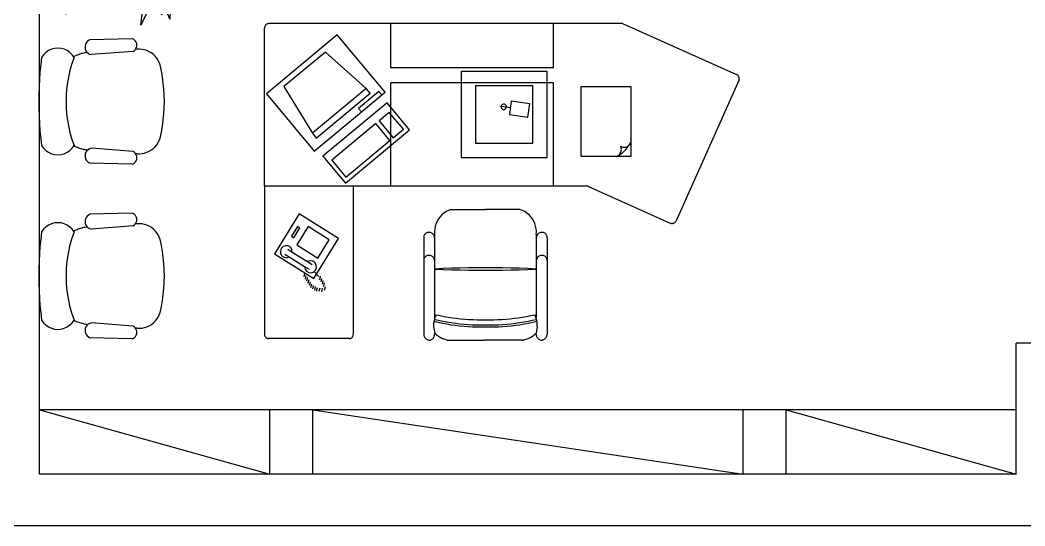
# Model space of a CAD drawing. Header units: centimetres. Extents: x 1966 to 8787, y 7398 to 12383.
# Drawn here: x 7792.5 to 8259.5, y 10942.5 to 11177.7 of the extents above; entities that cross this region are included whole.
import ezdxf

# ---------------------------------------------------------------- set-up
doc = ezdxf.new("R2010")
doc.units = ezdxf.units.CM

# ---------------------------------------------------------------- blocks, each defined once
blk = doc.blocks.new('交談椅')
for p, q in [((23.11, 28.33), (22.53, 27.83)), ((23.78, 28.69), (23.11, 28.33)), ((43.48, 29.19), (23.78, 28.69)), ((44.05, 28.93), (43.48, 29.19)), ((44.56, 28.57), (44.05, 28.93)), ((44.99, 28.11), (44.56, 28.57)), ((45.32, 27.58), (44.99, 28.11)), ((4.53, 23.64), (3.28, 22.77)), ((5.91, 24.28), (4.53, 23.64)), ((7.38, 24.67), (5.91, 24.28)), ((8.89, 24.8), (7.38, 24.67)), ((10.4, 24.67), (8.89, 24.8)), ((11.87, 24.28), (10.4, 24.67)), ((13.25, 23.64), (11.87, 24.28)), ((14.5, 22.77), (13.25, 23.64)), ((21.55, 25.79), (21.53, 25.03)), ((21.53, 25.03), (21.67, 24.28)), ((21.73, 26.54), (21.55, 25.79)), ((21.67, 24.28), (21.97, 23.57)), ((22.06, 27.23), (21.73, 26.54)), ((21.97, 23.57), (22.41, 22.95)), ((22.53, 27.83), (22.06, 27.23)), ((43.86, 23.29), (44.39, 23.62)), ((44.39, 23.62), (44.85, 24.05)), ((44.85, 24.05), (45.22, 24.56)), ((45.73, 24.29), (45, 24.23)), ((45.73, 24.29), (45.01, 24.24)), ((45.22, 24.56), (45.48, 25.13)), ((45.54, 26.99), (45.32, 27.58)), ((45.48, 25.13), (45.62, 25.74)), ((45.64, 26.37), (45.54, 26.99)), ((45.62, 25.74), (45.64, 26.37)), ((46.89, 24.32), (45.73, 24.29)), ((48.05, 24.23), (46.89, 24.32)), ((49.2, 23.99), (48.05, 24.23)), ((50.3, 23.63), (49.2, 23.99)), ((51.36, 23.15), (50.3, 23.63)), ((1.33, 20.47), (0.92, 17.07)), ((2.2, 21.71), (1.33, 20.47)), ((3.28, 22.77), (2.2, 21.71)), ((15.58, 21.71), (14.5, 22.77)), ((16.45, 20.47), (15.32, 17.17)), ((16.45, 20.47), (15.58, 21.71)), ((16.86, 21.12), (16.37, 20.88)), ((17.36, 21.34), (16.86, 21.12)), ((17.85, 21.55), (17.36, 21.34)), ((18.36, 21.74), (17.85, 21.55)), ((18.87, 21.92), (18.36, 21.74)), ((19.38, 22.09), (18.87, 21.92)), ((19.9, 22.24), (19.38, 22.09)), ((20.42, 22.38), (19.9, 22.24)), ((20.95, 22.51), (20.42, 22.38)), ((21.48, 22.62), (20.95, 22.51)), ((22.01, 22.71), (21.48, 22.62)), ((22.54, 22.8), (22.01, 22.71)), ((22.41, 22.95), (22.97, 22.42)), ((22.97, 22.42), (23.62, 22.03)), ((23.62, 22.03), (24.34, 21.78)), ((43.86, 23.29), (24.34, 21.78)), ((52.36, 22.55), (51.36, 23.15)), ((53.28, 21.83), (52.36, 22.55)), ((54.12, 21.02), (53.28, 21.83)), ((54.85, 20.12), (54.12, 21.02)), ((55.48, 19.13), (54.85, 20.12)), ((55.99, 18.09), (55.48, 19.13)), ((0.92, 17.07), (0.59, 13.67)), ((15.32, 17.17), (14.38, 13.81)), ((56.38, 16.99), (55.99, 18.09)), ((57, 14.2), (56.38, 16.99)), ((57.51, 11.39), (57, 14.2)), ((0.33, 10.26), (0.15, 6.84)), ((0.59, 13.67), (0.33, 10.26)), ((13.65, 10.4), (13.12, 6.96)), ((14.38, 13.81), (13.65, 10.4)), ((57.91, 8.55), (57.51, 11.39)), ((0.15, 6.84), (0.04, 3.42)), ((13.12, 6.96), (12.81, 3.49)), ((58.19, 5.71), (57.91, 8.55)), ((58.36, 2.86), (58.19, 5.71)), ((0.04, 3.42), (0, 0)), ((0, 0), (0.04, -3.42)), ((12.81, 3.49), (12.7, 0)), ((12.7, 0), (12.81, -3.49)), ((58.42, 0), (58.36, 2.86)), ((58.36, -2.86), (58.42, 0)), ((0.04, -3.42), (0.15, -6.84)), ((12.81, -3.49), (13.12, -6.96)), ((58.19, -5.71), (58.36, -2.86)), ((0.15, -6.84), (0.33, -10.26)), ((13.12, -6.96), (13.65, -10.4)), ((57.51, -11.39), (57.91, -8.55)), ((57.91, -8.55), (58.19, -5.71)), ((0.33, -10.26), (0.59, -13.67)), ((0.59, -13.67), (0.92, -17.07)), ((13.65, -10.4), (14.38, -13.81)), ((14.38, -13.81), (15.32, -17.17)), ((57, -14.2), (57.51, -11.39)), ((0.92, -17.07), (1.33, -20.47)), ((15.32, -17.17), (16.45, -20.47)), ((55.48, -19.13), (55.99, -18.09)), ((55.99, -18.09), (56.38, -16.99)), ((56.38, -16.99), (57, -14.2)), ((1.33, -20.47), (2.2, -21.71)), ((2.2, -21.71), (3.28, -22.77)), ((3.28, -22.77), (4.53, -23.64)), ((13.25, -23.64), (14.5, -22.77)), ((14.5, -22.77), (15.58, -21.71)), ((15.58, -21.71), (16.45, -20.47)), ((16.43, -20.63), (16.93, -20.86)), ((16.93, -20.86), (17.44, -21.09)), ((17.44, -21.09), (17.96, -21.3)), ((17.96, -21.3), (18.48, -21.5)), ((18.48, -21.5), (19.01, -21.68)), ((19.01, -21.68), (19.54, -21.85)), ((19.54, -21.85), (20.08, -22)), ((20.08, -22), (20.62, -22.14)), ((20.62, -22.14), (21.16, -22.27)), ((21.16, -22.27), (21.71, -22.38)), ((21.71, -22.38), (22.26, -22.47)), ((22.41, -22.95), (21.97, -23.57)), ((22.26, -22.47), (22.81, -22.55)), ((22.97, -22.42), (22.41, -22.95)), ((23.62, -22.03), (22.97, -22.42)), ((24.34, -21.78), (23.62, -22.03)), ((43.86, -23.29), (24.34, -21.78)), ((44.39, -23.62), (43.86, -23.29)), ((50.3, -23.63), (51.36, -23.15)), ((51.36, -23.15), (52.36, -22.55)), ((52.36, -22.55), (53.28, -21.83)), ((53.28, -21.83), (54.12, -21.02)), ((54.12, -21.02), (54.85, -20.12)), ((54.85, -20.12), (55.48, -19.13)), ((4.53, -23.64), (5.91, -24.28)), ((5.91, -24.28), (7.38, -24.67)), ((7.38, -24.67), (8.89, -24.8)), ((8.89, -24.8), (10.4, -24.67)), ((10.4, -24.67), (11.87, -24.28)), ((11.87, -24.28), (13.25, -23.64)), ((21.67, -24.28), (21.53, -25.03)), ((21.53, -25.03), (21.55, -25.79)), ((21.55, -25.79), (21.73, -26.54)), ((21.97, -23.57), (21.67, -24.28)), ((21.73, -26.54), (22.06, -27.23)), ((22.06, -27.23), (22.53, -27.83)), ((22.53, -27.83), (23.11, -28.33)), ((44.85, -24.05), (44.39, -23.62)), ((45.22, -24.56), (44.85, -24.05)), ((44.99, -28.11), (45.32, -27.58)), ((45.73, -24.29), (45, -24.23)), ((45.48, -25.13), (45.22, -24.56)), ((45.32, -27.58), (45.54, -26.99)), ((45.62, -25.74), (45.48, -25.13)), ((45.54, -26.99), (45.64, -26.37)), ((45.64, -26.37), (45.62, -25.74)), ((45.73, -24.29), (46.89, -24.32)), ((46.89, -24.32), (48.05, -24.23)), ((48.05, -24.23), (49.2, -23.99)), ((49.2, -23.99), (50.3, -23.63)), ((23.11, -28.33), (23.78, -28.69)), ((43.48, -29.19), (23.78, -28.69)), ((43.48, -29.19), (44.05, -28.93)), ((44.05, -28.93), (44.56, -28.57)), ((44.56, -28.57), (44.99, -28.11))]:
    blk.add_line(p, q)
blk = doc.blocks.new('經理室辦公桌椅')
for p, q in [((0.02, 142.79), (0, 142.52)), ((0, 68.99), (0, 142.52)), ((0.07, 143.06), (0.02, 142.79)), ((0.16, 143.31), (0.07, 143.06)), ((0.28, 143.55), (0.16, 143.31)), ((0.43, 143.78), (0.28, 143.55)), ((0.6, 143.98), (0.43, 143.78)), ((0.81, 144.16), (0.6, 143.98)), ((1.03, 144.31), (0.81, 144.16)), ((1.27, 144.43), (1.03, 144.31)), ((1.53, 144.51), (1.27, 144.43)), ((1.79, 144.57), (1.53, 144.51)), ((2.06, 144.59), (1.79, 144.57)), ((58.66, 144.59), (2.06, 144.59)), ((58.66, 123.97), (58.66, 144.59)), ((134.26, 144.59), (58.66, 144.59)), ((134.26, 123.97), (134.26, 144.59)), ((166.32, 144.59), (134.26, 144.59)), ((166.32, 144.59), (219.42, 120.88)), ((33.84, 139.39), (0.88, 111.96)), ((56.04, 112.71), (33.84, 139.39)), ((28.29, 131.32), (8.98, 115.26)), ((47.28, 114.42), (28.29, 131.32)), ((134.26, 123.97), (58.66, 123.97)), ((131.3, 122.28), (91.4, 122.28)), ((91.4, 122.28), (91.4, 82.38)), ((131.3, 82.38), (131.3, 122.28)), ((58.66, 68.99), (58.66, 117.09)), ((134.26, 117.09), (58.66, 117.09)), ((134.26, 68.99), (134.26, 117.09)), ((220.46, 118.16), (191.32, 52.89)), ((219.66, 120.75), (219.42, 120.88)), ((219.88, 120.6), (219.66, 120.75)), ((220.08, 120.41), (219.88, 120.6)), ((220.25, 120.21), (220.08, 120.41)), ((220.39, 119.98), (220.25, 120.21)), ((220.5, 119.73), (220.39, 119.98)), ((220.46, 118.16), (220.55, 118.41)), ((220.58, 119.48), (220.5, 119.73)), ((220.55, 118.41), (220.61, 118.67)), ((220.63, 119.21), (220.58, 119.48)), ((220.61, 118.67), (220.64, 118.94)), ((220.64, 118.94), (220.63, 119.21)), ((8.98, 115.26), (22.24, 93.57)), ((47.28, 114.42), (22.24, 93.57)), ((24.08, 91.35), (49.13, 112.2)), ((53.17, 112.97), (43.75, 105.14)), ((49.13, 112.2), (47.28, 114.42)), ((54.47, 111.41), (53.17, 112.97)), ((54.47, 111.41), (56.04, 112.71)), ((124.65, 115.63), (98.05, 115.63)), ((98.05, 115.63), (98.05, 89.03)), ((124.65, 89.03), (124.65, 115.63)), ((147.23, 82.81), (147.23, 115.37)), ((147.23, 115.37), (170.29, 115.37)), ((170.29, 115.37), (170.29, 90.97)), ((0.88, 111.96), (23.08, 85.28)), ((56.94, 107.74), (27.12, 82.92)), ((45.05, 103.57), (54.47, 111.41)), ((67.39, 95.18), (56.94, 107.74)), ((114.69, 108.54), (113.79, 102.37)), ((123.33, 107.28), (114.69, 108.54)), ((23.08, 85.28), (45.05, 103.57)), ((43.75, 105.14), (45.05, 103.57)), ((57.99, 103.29), (53.28, 99.37)), ((64.52, 95.44), (57.99, 103.29)), ((114.24, 105.46), (109.31, 106.18)), ((109.95, 106.23), (109.91, 105.91)), ((109.91, 105.91), (109.95, 105.59)), ((110.08, 106.53), (109.95, 106.23)), ((109.95, 105.59), (110.08, 105.28)), ((110.28, 106.79), (110.08, 106.53)), ((110.08, 105.28), (110.28, 105.03)), ((110.54, 106.99), (110.28, 106.79)), ((110.28, 105.03), (110.54, 104.83)), ((110.84, 107.11), (110.54, 106.99)), ((110.54, 104.83), (110.84, 104.7)), ((111.16, 107.16), (110.84, 107.11)), ((110.84, 104.7), (111.16, 104.66)), ((111.48, 107.11), (111.16, 107.16)), ((111.16, 104.66), (111.48, 104.7)), ((111.78, 106.99), (111.48, 107.11)), ((111.48, 104.7), (111.78, 104.83)), ((112.04, 106.79), (111.78, 106.99)), ((111.78, 104.83), (112.04, 105.03)), ((112.24, 106.53), (112.04, 106.79)), ((112.04, 105.03), (112.24, 105.28)), ((112.36, 106.23), (112.24, 106.53)), ((112.24, 105.28), (112.36, 105.59)), ((112.41, 105.91), (112.36, 106.23)), ((112.36, 105.59), (112.41, 105.91)), ((122.43, 101.11), (123.33, 107.28)), ((53.28, 99.37), (59.81, 91.52)), ((113.79, 102.37), (122.43, 101.11)), ((22.24, 93.57), (24.08, 91.35)), ((51.71, 98.07), (31.31, 81.09)), ((37.57, 70.36), (67.39, 95.18)), ((58.24, 90.22), (51.71, 98.07)), ((59.81, 91.52), (64.52, 95.44)), ((37.84, 73.24), (58.24, 90.22)), ((98.05, 89.03), (124.65, 89.03)), ((169.52, 88.13), (169.93, 88.83)), ((169.9, 88.59), (170.17, 89.15)), ((169.93, 88.83), (170.29, 89.56)), ((170.17, 89.15), (170.33, 89.74)), ((170.37, 90.36), (170.29, 90.97)), ((170.29, 90.97), (170.29, 89.56)), ((170.29, 89.56), (170.29, 82.81)), ((170.33, 89.74), (170.37, 90.36)), ((165.1, 83.93), (165.37, 84.32)), ((165.37, 84.32), (165.58, 84.75)), ((165.57, 87.54), (166.13, 87.27)), ((165.73, 87.09), (165.57, 87.54)), ((165.58, 84.75), (165.74, 85.2)), ((165.67, 84.04), (166.31, 84.52)), ((165.83, 86.62), (165.73, 87.09)), ((165.74, 85.2), (165.83, 85.67)), ((165.86, 86.14), (165.83, 86.62)), ((165.83, 85.67), (165.86, 86.14)), ((166.13, 87.27), (166.72, 87.12)), ((166.31, 84.52), (166.93, 85.04)), ((166.72, 87.12), (167.34, 87.09)), ((166.93, 85.04), (167.52, 85.6)), ((167.34, 87.09), (167.95, 87.18)), ((167.52, 85.6), (168.07, 86.19)), ((167.95, 87.18), (168.53, 87.38)), ((168.07, 86.19), (168.59, 86.81)), ((168.53, 87.38), (169.06, 87.69)), ((168.59, 86.81), (169.08, 87.46)), ((169.06, 87.69), (169.53, 88.1)), ((169.08, 87.46), (169.52, 88.13)), ((169.53, 88.1), (169.9, 88.59)), ((27.12, 82.92), (37.57, 70.36)), ((31.31, 81.09), (37.84, 73.24)), ((91.4, 82.38), (131.3, 82.38)), ((163.57, 82.81), (147.23, 82.81)), ((163.57, 82.81), (164.3, 83.18)), ((163.57, 82.81), (164.01, 83.01)), ((170.29, 82.81), (163.57, 82.81)), ((164.01, 83.01), (164.41, 83.27)), ((164.3, 83.18), (164.99, 83.59)), ((164.41, 83.27), (164.78, 83.58)), ((164.78, 83.58), (165.1, 83.93)), ((164.99, 83.59), (165.67, 84.04)), ((0, 68.99), (0, 0)), ((41.24, 68.99), (0, 68.99)), ((41.24, 68.99), (41.24, 0)), ((58.66, 68.99), (41.24, 68.99)), ((134.26, 68.99), (58.66, 68.99)), ((149.77, 68.99), (134.26, 68.99)), ((149.84, 68.98), (149.77, 68.99)), ((149.92, 68.98), (149.84, 68.98)), ((149.99, 68.97), (149.92, 68.98)), ((150.06, 68.96), (149.99, 68.97)), ((150.13, 68.95), (150.06, 68.96)), ((150.2, 68.94), (150.13, 68.95)), ((150.27, 68.92), (150.2, 68.94)), ((150.34, 68.9), (150.27, 68.92)), ((150.41, 68.88), (150.34, 68.9)), ((150.48, 68.86), (150.41, 68.88)), ((150.55, 68.83), (150.48, 68.86)), ((150.61, 68.81), (150.55, 68.83)), ((150.61, 68.81), (188.6, 51.85)), ((16.13, 56.05), (4.6, 37.52)), ((34.43, 44.66), (16.13, 56.05)), ((83.37, 56.46), (82.43, 55.66)), ((84.4, 57.16), (83.37, 56.46)), ((85.5, 57.73), (84.4, 57.16)), ((86.65, 58.17), (85.5, 57.73)), ((86.65, 58.17), (102.22, 58.17)), ((102.68, 58.17), (102.22, 58.17)), ((102.68, 58.17), (103.14, 58.17)), ((118.7, 58.17), (103.14, 58.17)), ((119.86, 57.73), (118.7, 58.17)), ((120.96, 57.16), (119.86, 57.73)), ((121.98, 56.46), (120.96, 57.16)), ((122.93, 55.66), (121.98, 56.46)), ((79.72, 51.56), (79.35, 50.38)), ((80.22, 52.7), (79.72, 51.56)), ((80.84, 53.76), (80.22, 52.7)), ((81.58, 54.76), (80.84, 53.76)), ((82.43, 55.66), (81.58, 54.76)), ((123.77, 54.76), (122.93, 55.66)), ((124.52, 53.76), (123.77, 54.76)), ((125.14, 52.7), (124.52, 53.76)), ((125.64, 51.56), (125.14, 52.7)), ((126.01, 50.38), (125.64, 51.56)), ((188.6, 51.85), (188.85, 51.75)), ((188.85, 51.75), (189.12, 51.69)), ((189.12, 51.69), (189.38, 51.67)), ((189.38, 51.67), (189.65, 51.68)), ((189.65, 51.68), (189.92, 51.72)), ((189.92, 51.72), (190.18, 51.8)), ((190.18, 51.8), (190.42, 51.92)), ((190.42, 51.92), (190.65, 52.06)), ((190.65, 52.06), (190.86, 52.23)), ((190.86, 52.23), (191.04, 52.43)), ((191.04, 52.43), (191.2, 52.65)), ((191.2, 52.65), (191.32, 52.89)), ((15.39, 50.26), (12.53, 45.67)), ((13.59, 45.01), (16.44, 49.6)), ((20.23, 50.18), (14.96, 41.71)), ((16.44, 49.6), (15.39, 50.26)), ((30.11, 44.03), (20.23, 50.18)), ((74.59, 46.7), (74.39, 46.45)), ((74.82, 46.93), (74.59, 46.7)), ((75.08, 47.13), (74.82, 46.93)), ((75.36, 47.28), (75.08, 47.13)), ((75.66, 47.4), (75.36, 47.28)), ((75.98, 47.47), (75.66, 47.4)), ((76.3, 47.5), (75.98, 47.47)), ((76.3, 47.5), (76.45, 47.5)), ((76.79, 47.48), (76.45, 47.5)), ((77.12, 47.42), (76.79, 47.48)), ((77.45, 47.31), (77.12, 47.42)), ((77.75, 47.16), (77.45, 47.31)), ((78.03, 46.97), (77.75, 47.16)), ((78.29, 46.74), (78.03, 46.97)), ((78.52, 46.49), (78.29, 46.74)), ((79.11, 49.16), (79.01, 47.93)), ((79.01, 47.93), (79.05, 46.69)), ((79.35, 50.38), (79.11, 49.16)), ((126.25, 49.16), (126.01, 50.38)), ((126.34, 47.93), (126.25, 49.16)), ((126.3, 46.69), (126.34, 47.93)), ((127.07, 46.74), (126.84, 46.49)), ((127.32, 46.97), (127.07, 46.74)), ((127.61, 47.16), (127.32, 46.97)), ((127.91, 47.31), (127.61, 47.16)), ((128.23, 47.42), (127.91, 47.31)), ((128.57, 47.48), (128.23, 47.42)), ((128.91, 47.5), (128.57, 47.48)), ((129.05, 47.5), (128.91, 47.5)), ((129.38, 47.47), (129.05, 47.5)), ((129.69, 47.4), (129.38, 47.47)), ((130, 47.28), (129.69, 47.4)), ((130.28, 47.13), (130, 47.28)), ((130.54, 46.93), (130.28, 47.13)), ((130.77, 46.7), (130.54, 46.93)), ((130.96, 46.45), (130.77, 46.7)), ((12.53, 45.67), (13.59, 45.01)), ((22.91, 26.13), (34.43, 44.66)), ((24.84, 35.56), (30.11, 44.03)), ((74.04, 45.55), (74.01, 45.22)), ((74.01, 45.22), (74.03, 44.9)), ((74.03, 44.9), (74.03, 34.22)), ((74.12, 45.86), (74.04, 45.55)), ((74.24, 46.16), (74.12, 45.86)), ((74.39, 46.45), (74.24, 46.16)), ((78.7, 46.2), (78.52, 46.49)), ((78.85, 45.9), (78.7, 46.2)), ((78.96, 45.57), (78.85, 45.9)), ((79.03, 45.24), (78.96, 45.57)), ((79.05, 44.9), (79.03, 45.24)), ((79.05, 46.69), (79.05, 44.9)), ((79.05, 44.9), (79.05, 34.22)), ((126.3, 46.69), (126.3, 44.9)), ((126.33, 45.24), (126.3, 44.9)), ((126.3, 44.9), (126.3, 34.22)), ((126.39, 45.57), (126.33, 45.24)), ((126.5, 45.9), (126.39, 45.57)), ((126.65, 46.2), (126.5, 45.9)), ((126.84, 46.49), (126.65, 46.2)), ((131.12, 46.16), (130.96, 46.45)), ((131.24, 45.86), (131.12, 46.16)), ((131.31, 45.55), (131.24, 45.86)), ((131.34, 45.22), (131.31, 45.55)), ((131.33, 44.9), (131.34, 45.22)), ((131.33, 44.9), (131.33, 34.22)), ((4.6, 37.52), (22.91, 26.13)), ((7.76, 40), (7.36, 38.84)), ((7.36, 38.84), (7.49, 37.63)), ((7.49, 37.63), (8.12, 36.59)), ((8.61, 40.86), (7.76, 40)), ((9.76, 41.29), (8.61, 40.86)), ((9.42, 37.39), (11.51, 36.1)), ((10.97, 41.18), (9.76, 41.29)), ((10.83, 39.65), (12.91, 38.36)), ((12.03, 40.56), (10.97, 41.18)), ((12.72, 39.56), (12.03, 40.56)), ((12.91, 38.36), (12.72, 39.56)), ((12.91, 38.36), (20.04, 33.92)), ((14.96, 41.71), (24.84, 35.56)), ((8.12, 36.59), (9.13, 35.92)), ((9.13, 35.92), (10.34, 35.74)), ((10.34, 35.74), (11.51, 36.1)), ((11.51, 36.1), (18.64, 31.66)), ((21.21, 34.28), (20.04, 33.92)), ((20.04, 33.92), (22.12, 32.63)), ((22.41, 34.1), (21.21, 34.28)), ((23.43, 33.43), (22.41, 34.1)), ((24.06, 32.39), (23.43, 33.43)), ((74.04, 34.87), (74.01, 34.54)), ((74.01, 34.54), (74.03, 34.22)), ((74.03, 34.22), (74.03, 0)), ((74.12, 35.18), (74.04, 34.87)), ((74.24, 35.48), (74.12, 35.18)), ((74.39, 35.77), (74.24, 35.48)), ((74.59, 36.02), (74.39, 35.77)), ((74.82, 36.25), (74.59, 36.02)), ((75.08, 36.45), (74.82, 36.25)), ((75.36, 36.6), (75.08, 36.45)), ((75.66, 36.72), (75.36, 36.6)), ((75.98, 36.79), (75.66, 36.72)), ((76.3, 36.82), (75.98, 36.79)), ((76.3, 36.82), (76.45, 36.82)), ((76.79, 36.8), (76.45, 36.82)), ((77.12, 36.73), (76.79, 36.8)), ((77.45, 36.63), (77.12, 36.73)), ((77.75, 36.47), (77.45, 36.63)), ((78.03, 36.29), (77.75, 36.47)), ((78.29, 36.06), (78.03, 36.29)), ((78.52, 35.8), (78.29, 36.06)), ((78.7, 35.52), (78.52, 35.8)), ((78.85, 35.22), (78.7, 35.52)), ((78.96, 34.89), (78.85, 35.22)), ((79.03, 34.56), (78.96, 34.89)), ((79.05, 34.22), (79.03, 34.56)), ((79.05, 34.22), (79.05, 30.47)), ((126.33, 34.56), (126.3, 34.22)), ((126.3, 34.22), (126.3, 30.47)), ((126.39, 34.89), (126.33, 34.56)), ((126.5, 35.22), (126.39, 34.89)), ((126.65, 35.52), (126.5, 35.22)), ((126.84, 35.8), (126.65, 35.52)), ((127.07, 36.06), (126.84, 35.8)), ((127.32, 36.29), (127.07, 36.06)), ((127.61, 36.47), (127.32, 36.29)), ((127.91, 36.63), (127.61, 36.47)), ((128.23, 36.73), (127.91, 36.63)), ((128.57, 36.8), (128.23, 36.73)), ((128.91, 36.82), (128.57, 36.8)), ((129.05, 36.82), (128.91, 36.82)), ((129.38, 36.79), (129.05, 36.82)), ((129.69, 36.72), (129.38, 36.79)), ((130, 36.6), (129.69, 36.72)), ((130.28, 36.45), (130, 36.6)), ((130.54, 36.25), (130.28, 36.45)), ((130.77, 36.02), (130.54, 36.25)), ((130.96, 35.77), (130.77, 36.02)), ((131.12, 35.48), (130.96, 35.77)), ((131.24, 35.18), (131.12, 35.48)), ((131.31, 34.87), (131.24, 35.18)), ((131.34, 34.54), (131.31, 34.87)), ((131.33, 34.22), (131.34, 34.54)), ((131.33, 34.22), (131.33, 0)), ((18.65, 28.47), (18.26, 26.84)), ((18.64, 31.66), (18.83, 30.46)), ((18.64, 31.66), (20.72, 30.37)), ((18.83, 30.46), (19.52, 29.45)), ((19.52, 29.45), (20.58, 28.84)), ((20.58, 28.84), (21.79, 28.73)), ((21.79, 28.73), (22.93, 29.15)), ((22.93, 29.15), (23.79, 30.02)), ((23.13, 29.32), (25.2, 26.91)), ((23.79, 30.02), (24.19, 31.17)), ((24.19, 31.17), (24.06, 32.39)), ((82.99, 30.65), (79.05, 30.47)), ((79.05, 30.47), (82.99, 30.29)), ((79.05, 30.47), (79.05, 7.95)), ((86.92, 30.8), (82.99, 30.65)), ((82.99, 30.29), (86.92, 30.14)), ((90.86, 30.91), (86.92, 30.8)), ((86.92, 30.14), (90.86, 30.02)), ((94.8, 31), (90.86, 30.91)), ((90.86, 30.02), (94.8, 29.94)), ((98.74, 31.05), (94.8, 31)), ((94.8, 29.94), (98.74, 29.89)), ((102.68, 31.06), (98.74, 31.05)), ((98.74, 29.89), (102.68, 29.87)), ((106.62, 31.05), (102.68, 31.06)), ((102.68, 29.87), (106.62, 29.89)), ((110.56, 31), (106.62, 31.05)), ((106.62, 29.89), (110.56, 29.94)), ((114.49, 30.91), (110.56, 31)), ((110.56, 29.94), (114.49, 30.02)), ((118.43, 30.8), (114.49, 30.91)), ((114.49, 30.02), (118.43, 30.14)), ((122.37, 30.65), (118.43, 30.8)), ((118.43, 30.14), (122.37, 30.29)), ((126.3, 30.47), (122.37, 30.65)), ((122.37, 30.29), (126.3, 30.47)), ((126.3, 30.47), (126.3, 7.95)), ((19.27, 27.46), (18.88, 25.82)), ((19.9, 26.45), (19.5, 24.81)), ((20.52, 25.43), (20.13, 23.8)), ((21.14, 24.42), (20.75, 22.78)), ((21.76, 23.4), (21.37, 21.77)), ((25.93, 27.08), (25.54, 25.44)), ((26.55, 26.06), (26.16, 24.43)), ((27.17, 25.05), (26.78, 23.41)), ((27.8, 24.04), (27.4, 22.4)), ((22.67, 22.84), (22.27, 21.21)), ((23.57, 22.28), (23.18, 20.64)), ((24.47, 21.72), (24.08, 20.08)), ((25.66, 21.61), (25.27, 19.97)), ((26.84, 21.5), (26.45, 19.86)), ((28.15, 22.16), (27.76, 20.52)), ((78.61, 5.05), (78.59, 4.57)), ((78.66, 5.53), (78.61, 5.05)), ((78.73, 6.01), (78.66, 5.53)), ((78.75, 6.14), (78.73, 6.01)), ((78.82, 6.49), (78.75, 6.14)), ((78.75, 6.14), (80.71, 5.68)), ((78.93, 6.96), (78.82, 6.49)), ((78.95, 7.05), (78.93, 6.96)), ((79.06, 7.43), (78.95, 7.05)), ((78.95, 7.05), (80.9, 6.61)), ((79.2, 7.89), (79.06, 7.43)), ((79.37, 8.34), (79.2, 7.89)), ((79.55, 8.79), (79.37, 8.34)), ((79.76, 9.23), (79.55, 8.79)), ((79.76, 9.23), (81.64, 8.82)), ((80.71, 5.68), (82.68, 5.27)), ((80.9, 6.61), (82.85, 6.21)), ((81.64, 8.82), (83.53, 8.44)), ((82.68, 5.27), (84.66, 4.91)), ((82.85, 6.21), (84.81, 5.85)), ((83.53, 8.44), (85.42, 8.11)), ((84.66, 4.91), (86.64, 4.58)), ((84.81, 5.85), (86.78, 5.53)), ((85.42, 8.11), (87.32, 7.81)), ((86.78, 5.53), (88.75, 5.25)), ((87.32, 7.81), (89.23, 7.55)), ((88.75, 5.25), (90.73, 5.01)), ((89.23, 7.55), (91.14, 7.34)), ((90.73, 5.01), (92.72, 4.82)), ((91.14, 7.34), (93.06, 7.16)), ((92.72, 4.82), (94.71, 4.67)), ((93.06, 7.16), (94.98, 7.02)), ((94.98, 7.02), (96.9, 6.92)), ((96.9, 6.92), (98.83, 6.85)), ((98.83, 6.85), (100.75, 6.83)), ((100.75, 6.83), (102.68, 6.85)), ((102.68, 6.85), (104.6, 6.83)), ((104.6, 6.83), (106.53, 6.85)), ((106.53, 6.85), (108.45, 6.92)), ((108.45, 6.92), (110.37, 7.02)), ((110.37, 7.02), (112.29, 7.16)), ((110.65, 4.67), (112.64, 4.82)), ((112.29, 7.16), (114.21, 7.34)), ((112.64, 4.82), (114.62, 5.01)), ((114.21, 7.34), (116.12, 7.55)), ((114.62, 5.01), (116.6, 5.25)), ((116.12, 7.55), (118.03, 7.81)), ((116.6, 5.25), (118.58, 5.53)), ((118.03, 7.81), (119.93, 8.11)), ((118.58, 5.53), (120.55, 5.85)), ((118.71, 4.58), (120.7, 4.91)), ((119.93, 8.11), (121.83, 8.44)), ((120.55, 5.85), (122.51, 6.21)), ((120.7, 4.91), (122.67, 5.27)), ((121.83, 8.44), (123.72, 8.82)), ((122.51, 6.21), (124.46, 6.61)), ((122.67, 5.27), (124.64, 5.68)), ((123.72, 8.82), (125.6, 9.23)), ((124.46, 6.61), (126.4, 7.05)), ((124.64, 5.68), (126.6, 6.14)), ((125.8, 8.79), (125.6, 9.23)), ((125.99, 8.34), (125.8, 8.79)), ((126.15, 7.89), (125.99, 8.34)), ((126.3, 7.43), (126.15, 7.89)), ((126.4, 7.05), (126.3, 7.43)), ((126.43, 6.96), (126.4, 7.05)), ((126.54, 6.49), (126.43, 6.96)), ((126.6, 6.14), (126.54, 6.49)), ((126.62, 6.01), (126.6, 6.14)), ((126.69, 5.53), (126.62, 6.01)), ((126.74, 5.05), (126.69, 5.53)), ((126.77, 4.57), (126.74, 5.05)), ((0, 0), (0.02, -0.25)), ((41.22, -0.25), (41.24, 0)), ((74.03, 0), (74.07, -0.33)), ((78.59, 4.57), (78.58, 4.09)), ((78.58, 4.09), (78.59, 3.6)), ((78.59, 3.6), (79.16, 0.6)), ((79.03, -0.32), (79.05, 0)), ((79.05, 0), (79.16, 0.6)), ((79.16, 0.6), (79.56, 0.23)), ((79.56, 0.23), (79.97, -0.12)), ((86.64, 4.58), (88.63, 4.3)), ((88.63, 4.3), (90.63, 4.06)), ((90.63, 4.06), (92.63, 3.86)), ((92.63, 3.86), (94.64, 3.71)), ((94.64, 3.71), (96.65, 3.59)), ((94.71, 4.67), (96.7, 4.56)), ((96.65, 3.59), (98.66, 3.52)), ((96.7, 4.56), (98.69, 4.49)), ((98.66, 3.52), (100.67, 3.5)), ((98.69, 4.49), (100.68, 4.46)), ((100.67, 3.5), (102.68, 3.52)), ((100.68, 4.46), (102.68, 4.48)), ((102.68, 4.48), (104.67, 4.46)), ((102.68, 3.52), (104.69, 3.5)), ((104.67, 4.46), (106.67, 4.49)), ((104.69, 3.5), (106.7, 3.52)), ((106.67, 4.49), (108.66, 4.56)), ((106.7, 3.52), (108.71, 3.59)), ((108.66, 4.56), (110.65, 4.67)), ((108.71, 3.59), (110.72, 3.71)), ((110.72, 3.71), (112.72, 3.86)), ((112.72, 3.86), (114.72, 4.06)), ((114.72, 4.06), (116.72, 4.3)), ((116.72, 4.3), (118.71, 4.58)), ((125.38, -0.12), (125.8, 0.23)), ((125.8, 0.23), (126.2, 0.6)), ((126.77, 3.6), (126.2, 0.6)), ((126.3, 0), (126.2, 0.6)), ((126.3, 0), (126.32, -0.32)), ((126.78, 4.09), (126.77, 4.57)), ((126.77, 3.6), (126.78, 4.09)), ((131.28, -0.34), (131.33, 0)), ((0.02, -0.25), (0.06, -0.49)), ((0.06, -0.49), (0.14, -0.72)), ((0.14, -0.72), (0.25, -0.95)), ((0.25, -0.95), (0.39, -1.15)), ((0.39, -1.15), (0.55, -1.34)), ((0.55, -1.34), (0.74, -1.5)), ((0.74, -1.5), (0.95, -1.64)), ((0.95, -1.64), (1.17, -1.75)), ((1.17, -1.75), (1.4, -1.83)), ((1.4, -1.83), (1.64, -1.87)), ((1.64, -1.87), (1.89, -1.89)), ((39.35, -1.89), (1.89, -1.89)), ((39.35, -1.89), (39.59, -1.87)), ((39.59, -1.87), (39.84, -1.83)), ((39.84, -1.83), (40.07, -1.75)), ((40.07, -1.75), (40.29, -1.64)), ((40.29, -1.64), (40.5, -1.5)), ((40.5, -1.5), (40.68, -1.34)), ((40.68, -1.34), (40.85, -1.15)), ((40.85, -1.15), (40.98, -0.95)), ((40.98, -0.95), (41.09, -0.72)), ((41.09, -0.72), (41.17, -0.49)), ((41.17, -0.49), (41.22, -0.25)), ((74.07, -0.33), (74.15, -0.65)), ((74.15, -0.65), (74.27, -0.97)), ((74.27, -0.97), (74.43, -1.26)), ((74.43, -1.26), (74.62, -1.54)), ((74.62, -1.54), (74.84, -1.79)), ((74.84, -1.79), (75.09, -2.01)), ((75.09, -2.01), (75.37, -2.2)), ((75.37, -2.2), (75.66, -2.35)), ((75.66, -2.35), (75.98, -2.47)), ((75.98, -2.47), (76.3, -2.55)), ((76.3, -2.55), (76.63, -2.6)), ((76.63, -2.6), (76.95, -2.55)), ((76.95, -2.55), (77.27, -2.47)), ((77.27, -2.47), (77.57, -2.35)), ((77.57, -2.35), (77.86, -2.19)), ((77.86, -2.19), (78.12, -2)), ((78.12, -2), (78.35, -1.78)), ((78.35, -1.78), (78.56, -1.52)), ((78.56, -1.52), (78.73, -1.25)), ((78.73, -1.25), (78.87, -0.95)), ((78.87, -0.95), (78.97, -0.64)), ((78.97, -0.64), (79.03, -0.32)), ((79.97, -0.12), (80.4, -0.46)), ((80.4, -0.46), (80.85, -0.78)), ((80.85, -0.78), (81.31, -1.07)), ((81.31, -1.07), (81.78, -1.35)), ((81.78, -1.35), (82.26, -1.6)), ((82.26, -1.6), (82.76, -1.83)), ((82.76, -1.83), (83.26, -2.04)), ((83.26, -2.04), (83.78, -2.23)), ((83.78, -2.23), (84.3, -2.39)), ((84.3, -2.39), (84.83, -2.53)), ((84.83, -2.53), (84.88, -2.54)), ((84.88, -2.54), (84.93, -2.55)), ((84.93, -2.55), (84.98, -2.56)), ((84.98, -2.56), (85.03, -2.57)), ((85.03, -2.57), (85.08, -2.58)), ((85.08, -2.58), (85.13, -2.59)), ((85.13, -2.59), (85.18, -2.59)), ((85.18, -2.59), (85.23, -2.6)), ((85.23, -2.6), (85.28, -2.6)), ((85.28, -2.6), (85.34, -2.6)), ((85.34, -2.6), (85.39, -2.6)), ((85.39, -2.6), (85.44, -2.6)), ((85.44, -2.6), (102.22, -2.6)), ((102.68, -2.6), (102.22, -2.6)), ((103.14, -2.6), (102.68, -2.6)), ((119.92, -2.6), (103.14, -2.6)), ((119.92, -2.6), (119.97, -2.6)), ((119.97, -2.6), (120.02, -2.6)), ((120.02, -2.6), (120.07, -2.6)), ((120.07, -2.6), (120.12, -2.6)), ((120.12, -2.6), (120.17, -2.59)), ((120.17, -2.59), (120.23, -2.59)), ((120.23, -2.59), (120.28, -2.58)), ((120.28, -2.58), (120.33, -2.57)), ((120.33, -2.57), (120.38, -2.56)), ((120.38, -2.56), (120.43, -2.55)), ((120.43, -2.55), (120.48, -2.54)), ((120.48, -2.54), (120.53, -2.53)), ((120.53, -2.53), (121.06, -2.39)), ((121.06, -2.39), (121.58, -2.23)), ((121.58, -2.23), (122.09, -2.04)), ((122.09, -2.04), (122.6, -1.83)), ((122.6, -1.83), (123.09, -1.6)), ((123.09, -1.6), (123.58, -1.35)), ((123.58, -1.35), (124.05, -1.07)), ((124.05, -1.07), (124.51, -0.78)), ((124.51, -0.78), (124.95, -0.46)), ((124.95, -0.46), (125.38, -0.12)), ((126.32, -0.32), (126.38, -0.64)), ((126.38, -0.64), (126.48, -0.95)), ((126.48, -0.95), (126.62, -1.25)), ((126.62, -1.25), (126.8, -1.52)), ((126.8, -1.52), (127, -1.78)), ((127, -1.78), (127.24, -2)), ((127.24, -2), (127.5, -2.19)), ((127.5, -2.19), (127.79, -2.35)), ((127.79, -2.35), (128.09, -2.47)), ((128.09, -2.47), (128.4, -2.55)), ((128.4, -2.55), (128.72, -2.6)), ((128.56, -2.6), (128.91, -2.58)), ((128.91, -2.58), (129.25, -2.51)), ((129.25, -2.51), (129.58, -2.4)), ((129.58, -2.4), (129.89, -2.25)), ((129.89, -2.25), (130.19, -2.06)), ((130.19, -2.06), (130.45, -1.84)), ((130.45, -1.84), (130.69, -1.59)), ((130.69, -1.59), (130.9, -1.31)), ((130.9, -1.31), (131.07, -1)), ((131.07, -1), (131.2, -0.68)), ((131.2, -0.68), (131.28, -0.34))]:
    blk.add_line(p, q)
blk = doc.blocks.new('盆栽01')
for p, q in [((-10.7, 17.73), (-9.79, 25.18)), ((-9.79, 25.18), (-3.11, 1.76)), ((-3.06, 18.85), (-5.68, 25.86)), ((-5.68, 25.86), (-0.02, 16.44)), ((0.65, 23.97), (2.42, 25.32)), ((3.73, 15.41), (0.65, 23.97)), ((2.42, 25.32), (6.5, 14.67)), ((-7.02, 16), (-9.67, 23.09)), ((-9.67, 23.09), (-5.29, 18.22)), ((-3.8, 9.1), (-3.06, 18.85)), ((-9.56, 12.5), (-18.94, 15.96)), ((-18.94, 15.96), (-11.01, 15.17)), ((-11.01, 15.17), (-6.25, 11.34)), ((-3.38, -0.77), (-10.7, 17.73)), ((-0.67, 1.63), (-7.02, 16)), ((-5.29, 18.22), (-3.15, 10.95)), ((16.75, 16.82), (-3.11, 1.76)), ((-3.11, 1.76), (10.44, 16.25)), ((-3.11, 1.76), (3.73, 15.41)), ((6.5, 14.67), (-3.11, 1.76)), ((-0.02, 16.44), (-2.06, 10.67)), ((10.44, 16.25), (16.75, 16.82)), ((0.21, -1.46), (-17.39, 9.68)), ((-17.39, 9.68), (-10.74, 7.69)), ((-0.67, 1.63), (-9.56, 12.5)), ((-6.25, 11.34), (-0.67, 1.63)), ((-3.15, 10.95), (-0.3, 4.55)), ((-2.06, 10.67), (-3.11, 1.76)), ((2.29, -0.04), (19.66, 9.65)), ((27.17, 9.72), (4.83, 0.01)), ((19.66, 9.65), (27.17, 9.72)), ((-37.59, 6.43), (-38.59, 8.45)), ((-38.59, 8.45), (-34.94, 3.92)), ((-37.01, 1.87), (-37.59, 6.43)), ((-34.66, -6.31), (-34.15, 6.18)), ((-34.15, 6.18), (-33.19, 2.13)), ((-30.33, 2.96), (-31.35, 8.87)), ((-31.35, 8.87), (-29.38, 4.51)), ((-27.75, 2.68), (-24.87, 6.19)), ((-24.87, 6.19), (-26.08, 2.45)), ((-24.37, 5.16), (-14.78, 6.65)), ((-20.62, 4.92), (-24.37, 5.16)), ((-13.55, 1.97), (-20.62, 4.92)), ((-14.78, 6.65), (0.21, -1.46)), ((-10.74, 7.69), (1.6, -1.15)), ((-3.11, 1.76), (-3.8, 9.1)), ((-3.38, -0.77), (14.3, 6.82)), ((8.13, 6.61), (-3.38, -0.77)), ((-3.11, 1.76), (8.13, 6.61)), ((22.59, 5.52), (10.1, 2.3)), ((14.3, 6.82), (22.59, 5.52)), ((28.39, 5.74), (19.8, -1.11)), ((21.78, 2.21), (28.39, 5.74)), ((-41.2, 0.76), (-45.59, 4.22)), ((-45.59, 4.22), (-38.84, 2.47)), ((-35.32, -5.6), (-41.2, 0.76)), ((-38.84, 2.47), (-35.32, -5.6)), ((-35.32, -5.6), (-37.01, 1.87)), ((-34.94, 3.92), (-34.66, -6.31)), ((-33.19, 2.13), (-34.08, -6.94)), ((-33.32, -4.92), (-30.33, 2.96)), ((-33.32, -4.92), (-27.75, 2.68)), ((-29.95, 0.89), (-33.32, -4.92)), ((-33.17, -6.96), (-25.75, 2.39)), ((-21.6, 4.15), (-31.77, -6.34)), ((-29.38, 4.51), (-29.95, 0.89)), ((-26.08, 2.45), (-29.22, -0.84)), ((-25.75, 2.39), (-21.6, 4.15)), ((-20.02, 2.22), (-23.22, -3.54)), ((-22.88, -1.24), (-20.02, 2.22)), ((-1.37, -1.82), (-13.55, 1.97)), ((10.1, 2.3), (-3.38, -0.77)), ((1.6, -1.15), (-0.67, 1.63)), ((-0.3, 4.55), (1.6, -1.15)), ((1.29, -0.22), (20.15, 1.99)), ((4.83, 0.01), (12.02, 1.67)), ((13.81, 0.15), (4.83, 0.01)), ((4.83, 0.01), (19.27, -4.97)), ((18.9, -7.81), (4.83, 0.01)), ((4.83, 0.01), (20.99, -11.5)), ((22.38, -17.68), (4.83, 0.01)), ((4.83, 0.01), (11.12, -10.49)), ((20.15, 1.99), (10.07, -0.7)), ((12.02, 1.67), (21.78, 2.21)), ((19.8, -1.11), (13.81, 0.15)), ((-43.47, -8.57), (-49.88, -4.21)), ((-49.88, -4.21), (-43.2, -6.56)), ((-41.85, -3.7), (-46.15, -2.16)), ((-46.15, -2.16), (-40.2, -2.44)), ((-36.22, -6.57), (-41.85, -3.7)), ((-40.2, -2.44), (-34.08, -6.94)), ((-31.69, -4.24), (-34.08, -6.94)), ((-31.77, -6.34), (-28.16, -3.78)), ((-26.82, -4.22), (-31.77, -6.34)), ((-29.22, -0.84), (-31.69, -4.24)), ((-28.16, -3.78), (-22.88, -1.24)), ((-23.22, -3.54), (-26.82, -4.22)), ((-24.11, -8.47), (-15.95, -0.18)), ((-22.62, -5.8), (-19.1, -1.63)), ((-17.87, -2.15), (-22.18, -7.46)), ((-19.1, -1.63), (-17.87, -2.15)), ((-15.95, -0.18), (-1.37, -1.82)), ((-1.37, -1.82), (-15.44, -5)), ((-9.99, -6.24), (1.6, -1.15)), ((-0.72, -3.94), (-9.55, -9.67)), ((-6.55, -13.99), (-0.72, -3.94)), ((-0.72, -3.94), (-3.87, -16.07)), ((-3.38, -0.77), (1.29, -0.22)), ((0.21, -1.46), (-1.37, -1.82)), ((-0.1, -15.9), (-0.72, -3.94)), ((1.6, -1.15), (0.21, -1.46)), ((10.07, -0.7), (1.29, -0.22)), ((1.6, -1.15), (4.44, -15.15)), ((11.12, -10.49), (2.29, -0.04)), ((2.29, -0.04), (12.15, -16.58)), ((7.11, -13), (2.29, -0.04)), ((2.29, -0.04), (3.45, -4.61)), ((4.13, -13.37), (3.45, -4.61)), ((3.45, -4.61), (8.12, -23.01)), ((28.92, -2.36), (18.9, -7.81)), ((19.27, -4.97), (27.35, -0.79)), ((27.35, -0.79), (28.92, -2.36)), ((-43.47, -8.57), (-48.22, -7.48)), ((-35.32, -8.94), (-43.48, -16.89)), ((-36.22, -6.57), (-43.47, -8.57)), ((-43.2, -6.56), (-36.22, -6.57)), ((-42.25, -10.48), (-36.22, -6.57)), ((-34.08, -6.94), (-40.51, -12.61)), ((-39.67, -11.92), (-35.32, -8.94)), ((-33.3, -6.96), (-38.93, -17.05)), ((-38.59, -13.35), (-33.3, -6.96)), ((-36.44, -22.69), (-32.5, -8.27)), ((-36.08, -14.69), (-33.3, -6.96)), ((-32.5, -8.27), (-36.08, -14.69)), ((-34.66, -6.31), (-35.32, -5.6)), ((-33.3, -6.96), (-35.32, -8.94)), ((-34.08, -6.94), (-34.66, -6.31)), ((-34.08, -6.94), (-33.32, -4.92)), ((-32.5, -8.27), (-33.64, -20.12)), ((-33.3, -6.96), (-23.05, -13.08)), ((-25.88, -10.73), (-33.17, -6.96)), ((-33.17, -6.96), (-23.92, -13.87)), ((-27.53, -13.04), (-33.17, -6.96)), ((-33.17, -6.96), (-31.48, -9.22)), ((-20.76, -16.96), (-32.5, -8.27)), ((-32.5, -8.27), (-29.49, -11.51)), ((-29.74, -12.89), (-32.5, -8.27)), ((-32.5, -8.27), (-30.76, -17.26)), ((-32.35, -17.92), (-32.5, -8.27)), ((-31.77, -6.34), (-22.62, -5.8)), ((-22.18, -7.46), (-31.77, -6.34)), ((-31.77, -6.34), (-20.18, -9.03)), ((-17.99, -12.15), (-31.77, -6.34)), ((-31.77, -6.34), (-25.88, -10.73)), ((-29.1, -13.93), (-31.48, -9.22)), ((-31.48, -9.22), (-24.68, -18.36)), ((-15.44, -5), (-24.11, -8.47)), ((-20.18, -9.03), (-17.99, -12.15)), ((-15.36, -14.59), (-9.99, -6.24)), ((-48.83, -13.23), (-42.25, -10.48)), ((-40.51, -12.61), (-48.83, -13.23)), ((-43.48, -16.89), (-39.67, -11.92)), ((-43.35, -19.46), (-38.59, -13.35)), ((-28.6, -16.38), (-29.74, -12.89)), ((-29.49, -11.51), (-26.28, -16.42)), ((-24.68, -18.36), (-29.1, -13.93)), ((-22.11, -18.57), (-27.53, -13.04)), ((-23.92, -13.87), (-22.11, -18.57)), ((-23.05, -13.08), (-20.76, -16.96)), ((-15.5, -21.69), (-6.55, -13.99)), ((-9.55, -9.67), (-15.36, -14.59)), ((8.12, -23.01), (4.13, -13.37)), ((11.95, -24.97), (7.11, -13)), ((20.99, -11.5), (22.38, -17.68)), ((-38.93, -17.05), (-43.35, -19.46)), ((-26.51, -21.5), (-32.35, -17.92)), ((-30.76, -17.26), (-26.17, -20.21)), ((-22.46, -18.79), (-28.6, -16.38)), ((-26.28, -16.42), (-22.46, -18.79)), ((-3.87, -16.07), (-15.5, -21.69)), ((-3.87, -16.07), (-9.4, -22)), ((4.44, -15.15), (-1.61, -27.68)), ((-1.61, -27.68), (-0.1, -15.9)), ((12.15, -16.58), (11.95, -24.97)), ((-33.64, -20.12), (-36.44, -22.69)), ((-26.17, -20.21), (-26.51, -21.5))]:
    blk.add_line(p, q)

msp = doc.modelspace()

# ---------------------------------------------------------------- linework, layer by layer
for p, q in [((7801.51, 10966.49), (7801.51, 11215.49)), ((8255.51, 10966.49), (8255.51, 11027.49)), ((8263.51, 11027.49), (8255.51, 11027.49)), ((8110.81, 10996.49), (7801.51, 10996.49)), ((7801.51, 10996.49), (7908.51, 10966.49)), ((7908.51, 10966.49), (7908.51, 10996.49)), ((7928.51, 10966.49), (7928.51, 10996.49)), ((7928.51, 10996.49), (8128.51, 10966.49)), ((8255.51, 10996.49), (8110.81, 10996.49)), ((8128.51, 10966.49), (8128.51, 10996.49)), ((8148.51, 10966.49), (8148.51, 10996.49)), ((8148.51, 10996.49), (8255.51, 10966.49)), ((8110.81, 10966.49), (7801.51, 10966.49)), ((8255.51, 10966.49), (8110.81, 10966.49)), ((8110.81, 10942.49), (7587.51, 10942.49)), ((8279.51, 10942.49), (8110.81, 10942.49))]:
    msp.add_line(p, q)

# ---------------------------------------------------------------- block references
for name, p in [('盆栽01', (7850.19, 11203.1)), ('經理室辦公桌椅', (7906.11, 11031.49)), ('交談椅', (7801.16, 11139.86)), ('交談椅', (7801.16, 11058.7))]:
    msp.add_blockref(name, p)

doc.saveas('drawing.dxf')
